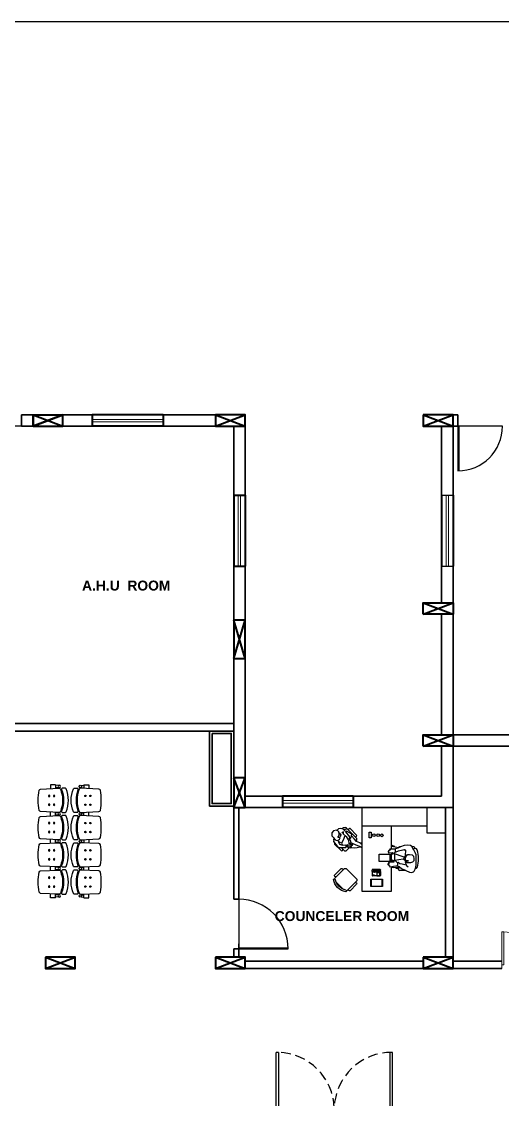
# Model space of a CAD drawing. Header units: inches. Extents: x -17070 to 527, y 504 to 2398.
# Drawn here: x -10696.61 to -10686.89, y 526.63 to 548.39 of the extents above; entities that cross this region are included whole.
import ezdxf

# ---------------------------------------------------------------- set-up
doc = ezdxf.new("R2010")
doc.units = ezdxf.units.IN
doc.linetypes.add('DASHED2', pattern=[0.375, 0.25, -0.125])
for name, color, linetype, lineweight in [('COL', 5, 'Continuous', 40), ('ELE-1', 105, 'Continuous', 40), ('Giros', 211, 'Continuous', 9), ('hatch', 155, 'Continuous', 5), ('Puertas', 52, 'Continuous', 15), ('section', 1, 'Continuous', 35), ('wall', 7, 'Continuous', 30), ('WIN', 4, 'Continuous', 20)]:
    doc.layers.add(name, color=color, linetype=linetype, lineweight=lineweight)
doc.layers.add('DOOR', color=5, linetype='Continuous')
doc.layers.add('elevation', color=7, linetype='Continuous')
doc.styles.add('ROMANC', font='arialbd.ttf', dxfattribs={"height": 0.35})

# ---------------------------------------------------------------- blocks, each defined once
blk = doc.blocks.new('de')
at = {"layer": 'elevation', "ltscale": 0.0005}
blk.add_line((-10856.90422, 504.72708), (-10856.06422, 504.72708), dxfattribs=at)
blk = doc.blocks.new('door')
at = {"layer": 'Giros'}
for centre, start, end in [((-10654.608, 430.41), 0, 86.2255), ((-10653.268, 430.41), 93.7745, 180)]:
    blk.add_arc(centre, 0.67, start, end, dxfattribs=at)
at = {"layer": 'Puertas'}
for p, q in [((-10654.564, 431.08), (-10654.604, 431.08)), ((-10654.604, 430.41), (-10654.604, 431.08)), ((-10654.564, 430.41), (-10654.564, 431.08)), ((-10653.313, 430.41), (-10653.313, 431.08)), ((-10653.313, 431.08), (-10653.273, 431.08)), ((-10653.273, 430.41), (-10653.273, 431.08)), ((-10654.608, 430.485), (-10654.638, 430.485)), ((-10654.608, 430.335), (-10654.638, 430.335)), ((-10654.608, 430.335), (-10654.608, 430.485)), ((-10654.564, 430.41), (-10654.604, 430.41)), ((-10653.313, 430.41), (-10653.273, 430.41)), ((-10653.268, 430.485), (-10653.238, 430.485)), ((-10653.268, 430.335), (-10653.268, 430.485)), ((-10653.268, 430.335), (-10653.238, 430.335))]:
    blk.add_line(p, q, dxfattribs=at)
blk = doc.blocks.new('sedia-07')
for p, q in [((-14.8, -6.2), (-14.8, 6.6)), ((-11.8, 8.7), (-11.8, -8.3)), ((7.6, 11.7), (-7.2, 11.7)), ((12.2, -8.3), (12.2, 8.7)), ((15.2, -6.2), (15.2, 6.6)), ((-8.8, -11.3), (9.2, -11.3))]:
    blk.add_line(p, q)
for centre, radius, start, end in [((0.2, -4.3), 20, 53.1301, 126.8699), ((-13.3, 6.1), 1.56, 16.2602, 163.7398), ((-10.9, 11.1), 1.1, 143.3099, 302.0274), ((-8.8, 8.7), 3, 152.4156, 180), ((0.2, -6.5), 19.6, 57.5758, 122.4242), ((11.3, 11.1), 1.1, 237.9726, 36.6901), ((9.2, 8.7), 3, 0, 27.5844), ((13.7, 6.1), 1.56, 16.2602, 163.7398), ((-13.3, -5.7), 1.56, 196.2602, 343.7398), ((-8.8, -8.3), 3, 180, 270), ((9.2, -8.3), 3, 270, 0), ((13.7, -5.7), 1.56, 196.2602, 343.7398)]:
    blk.add_arc(centre, radius, start, end)
blk = doc.blocks.new('S4-PROTO')
for p, q in [((-2.28, 0.1), (-2.206, 0.1)), ((-2.28, 0.1), (-2.28, 0)), ((-2.28, 0), (-2.201, 0)), ((-2.264, 0.159), (-2.27, 0.1)), ((-2.226, 0.159), (-2.22, 0.1)), ((-1.729, 0), (-1.651, 0)), ((-1.724, 0.1), (-1.656, 0.1)), ((-1.709, 0.159), (-1.715, 0.1)), ((-1.671, 0.159), (-1.665, 0.1)), ((-1.174, 0.097), (-1.106, 0.097)), ((-1.159, 0.155), (-1.165, 0.097)), ((-1.121, 0.155), (-1.115, 0.097)), ((-0.629, 0), (-0.551, 0)), ((-0.624, 0.1), (-0.556, 0.1)), ((-0.609, 0.159), (-0.615, 0.1)), ((-0.571, 0.159), (-0.565, 0.1)), ((0, 0), (-0.079, 0)), ((0, 0.1), (-0.074, 0.1)), ((-0.054, 0.159), (-0.06, 0.1)), ((-0.016, 0.159), (-0.01, 0.1)), ((0, 0.1), (0, 0)), ((-1.179, -0.003), (-1.101, -0.003))]:
    blk.add_line(p, q)
for points in [[(-1.72, 0.272), (-1.72, 0.239, -0.522832), (-1.747, 0.221, 0.18), (-2.183, 0.221, -0.522832), (-2.21, 0.239), (-2.21, 0.297, -0.306573), (-2.197, 0.315, -0.192782), (-1.733, 0.315, -0.306573), (-1.72, 0.297), (-1.72, 0.254)], [(-1.17, 0.272), (-1.17, 0.239, -0.522832), (-1.197, 0.221, 0.18), (-1.633, 0.221, -0.522832), (-1.66, 0.239), (-1.66, 0.297, -0.306573), (-1.647, 0.315, -0.192782), (-1.183, 0.315, -0.306573), (-1.17, 0.297), (-1.17, 0.254)], [(-0.62, 0.272), (-0.62, 0.239, -0.522832), (-0.647, 0.221, 0.18), (-1.083, 0.221, -0.522832), (-1.11, 0.239), (-1.11, 0.297, -0.306573), (-1.097, 0.315, -0.192782), (-0.633, 0.315, -0.306573), (-0.62, 0.297), (-0.62, 0.254)], [(-0.07, 0.272), (-0.07, 0.239, -0.522832), (-0.097, 0.221, 0.18), (-0.533, 0.221, -0.522832), (-0.56, 0.239), (-0.56, 0.297, -0.306573), (-0.547, 0.315, -0.192782), (-0.083, 0.315, -0.306573), (-0.07, 0.297), (-0.07, 0.254)]]:
    blk.add_lwpolyline(points, format="xyb")
for points in [[(-2.192, -0.202, 0.346546), (-2.168, -0.231, 0.095695), (-1.762, -0.231, 0.346546), (-1.738, -0.202), (-1.721, 0.167, 0.318973), (-1.74, 0.197, 0.193005), (-2.19, 0.197, 0.318973), (-2.209, 0.167)], [(-1.642, -0.202, 0.346546), (-1.618, -0.231, 0.095695), (-1.212, -0.231, 0.346546), (-1.188, -0.202), (-1.171, 0.167, 0.318973), (-1.19, 0.197, 0.193005), (-1.64, 0.197, 0.318973), (-1.659, 0.167)], [(-1.092, -0.202, 0.346546), (-1.068, -0.231, 0.095695), (-0.662, -0.231, 0.346546), (-0.638, -0.202), (-0.621, 0.167, 0.318973), (-0.64, 0.197, 0.193005), (-1.09, 0.197, 0.318973), (-1.109, 0.167)], [(-0.542, -0.202, 0.346546), (-0.518, -0.231, 0.095695), (-0.112, -0.231, 0.346546), (-0.088, -0.202), (-0.071, 0.167, 0.318973), (-0.09, 0.197, 0.193005), (-0.54, 0.197, 0.318973), (-0.559, 0.167)]]:
    blk.add_lwpolyline(points, format="xyb", close=True)
for centre, radius in [((-2.245, 0.175), 0.025), ((-2.055, 0.07), 0.015), ((-1.875, 0.07), 0.015), ((-1.69, 0.175), 0.025), ((-1.505, 0.07), 0.015), ((-1.325, 0.07), 0.015), ((-1.14, 0.172), 0.025), ((-0.955, 0.07), 0.015), ((-0.775, 0.07), 0.015), ((-0.59, 0.175), 0.025), ((-0.405, 0.07), 0.015), ((-0.225, 0.07), 0.015), ((-0.035, 0.175), 0.025), ((-2.055, -0.03), 0.015), ((-1.875, -0.03), 0.015), ((-1.505, -0.03), 0.015), ((-1.325, -0.03), 0.015), ((-0.955, -0.03), 0.015), ((-0.775, -0.03), 0.015), ((-0.405, -0.03), 0.015), ((-0.225, -0.03), 0.015)]:
    blk.add_circle(centre, radius)
blk = doc.blocks.new('DR 2.4')
at = {"layer": 'DOOR', "ltscale": 0.0005}
for p, q in [((-12583.253, 289.364), (-12583.253, 290.489)), ((-12583.203, 290.489), (-12583.253, 290.489)), ((-12583.203, 290.489), (-12583.203, 289.364)), ((-12580.953, 290.489), (-12580.953, 289.364)), ((-12580.903, 289.364), (-12580.903, 290.489)), ((-12583.278, 289.364), (-12583.253, 289.364)), ((-12583.253, 289.364), (-12583.203, 289.364)), ((-12583.203, 289.364), (-12580.953, 289.364)), ((-12580.903, 289.364), (-12580.953, 289.364)), ((-12580.878, 289.364), (-12580.903, 289.364))]:
    blk.add_line(p, q, dxfattribs=at)
at = {"layer": 'DOOR', "linetype": 'DASHED2', "ltscale": 0.8}
for centre, radius, start, end in [((-12583.238, 289.329), 1.161, 1.7282, 88.2718), ((-12580.919, 289.329), 1.16, 89.2231, 178.2862)]:
    blk.add_arc(centre, radius, start, end, dxfattribs=at)

msp = doc.modelspace()

# ---------------------------------------------------------------- linework, layer by layer
for p, q in [((-10689.72662, 530.82952), (-10689.72662, 532.52289)), ((-10688.03924, 532.52289), (-10689.35662, 532.52289)), ((-10688.03924, 532.52289), (-10688.03924, 532.15477)), ((-10689.72662, 532.15477), (-10689.13762, 532.15477)), ((-10689.52097, 532.15477), (-10688.40924, 532.15477)), ((-10689.13762, 532.15477), (-10689.13762, 531.68526)), ((-10690.33766, 532.01542), (-10690.33815, 531.95546)), ((-10690.33815, 531.95546), (-10690.29552, 531.90892)), ((-10690.3021, 532.05395), (-10690.33766, 532.01542)), ((-10690.24558, 532.06761), (-10690.3021, 532.05395)), ((-10690.23681, 532.06225), (-10690.24558, 532.06761)), ((-10690.20588, 532.09517), (-10690.23681, 532.06225)), ((-10690.21294, 532.05007), (-10690.23048, 532.06079)), ((-10690.19759, 532.02985), (-10690.21294, 532.05007)), ((-10690.2113, 531.93015), (-10690.19132, 531.95892)), ((-10690.20788, 531.91601), (-10690.2113, 531.93015)), ((-10690.16812, 532.09981), (-10690.20588, 532.09517)), ((-10690.19205, 531.99914), (-10690.19498, 532.02985)), ((-10690.19132, 531.95892), (-10690.19205, 531.99914)), ((-10690.19157, 532.01571), (-10690.15844, 531.97136)), ((-10690.17037, 531.93406), (-10690.18109, 531.91651)), ((-10690.15844, 531.97136), (-10690.17037, 531.93406)), ((-10690.11185, 532.0835), (-10690.16812, 532.09981)), ((-10690.13359, 532.03572), (-10690.1236, 532.00672)), ((-10690.1236, 532.00672), (-10690.10606, 532.03938)), ((-10690.06197, 532.04257), (-10690.10923, 532.0835)), ((-10690.10606, 532.03938), (-10690.10679, 531.99283)), ((-10690.10679, 531.99283), (-10690.04979, 531.9363)), ((-10690.0722, 531.95481), (-10690.10679, 531.86266)), ((-10690.04151, 532.04452), (-10690.06197, 532.04257)), ((-10689.97087, 531.93145), (-10690.05466, 532.03087)), ((-10690.04979, 531.9363), (-10690.00765, 531.87318)), ((-10689.93481, 531.98655), (-10690.04151, 532.04452)), ((-10689.8455, 531.91221), (-10690.0225, 532.08922)), ((-10689.9789, 531.89659), (-10689.97087, 531.93145)), ((-10689.83639, 531.96557), (-10689.96914, 532.09833)), ((-10689.94115, 531.94462), (-10689.96697, 531.8905)), ((-10689.93895, 531.95413), (-10689.93481, 531.98655)), ((-10689.87854, 531.88346), (-10689.93895, 531.95413)), ((-10690.29022, 531.89161), (-10690.30654, 531.8353)), ((-10690.30654, 531.8353), (-10690.20739, 531.71565)), ((-10690.29436, 531.90258), (-10690.25977, 531.86456)), ((-10690.2929, 531.90892), (-10690.29022, 531.89161)), ((-10690.14875, 531.65321), (-10690.28151, 531.78597)), ((-10690.25977, 531.86456), (-10690.21397, 531.86068)), ((-10690.21397, 531.86068), (-10690.18133, 531.88653)), ((-10690.17768, 531.8156), (-10690.21202, 531.8402)), ((-10690.21202, 531.8402), (-10690.18182, 531.78318)), ((-10690.17159, 531.91432), (-10690.20788, 531.91601)), ((-10690.20739, 531.71565), (-10690.05685, 531.71765)), ((-10690.18182, 531.78318), (-10690.11994, 531.76223)), ((-10690.18133, 531.88653), (-10690.17159, 531.91432)), ((-10690.13968, 531.80683), (-10690.17768, 531.8156)), ((-10690.14949, 531.71642), (-10690.09539, 531.66232)), ((-10690.10679, 531.86266), (-10690.13968, 531.80683)), ((-10690.13968, 531.80683), (-10690.11921, 531.7654)), ((-10690.11994, 531.76223), (-10690.05783, 531.77127)), ((-10690.05783, 531.77127), (-10690.05661, 531.74763)), ((-10690.05685, 531.71765), (-10690.0532, 531.73349)), ((-10690.05612, 531.76421), (-10690.00911, 531.78006)), ((-10690.0532, 531.73349), (-10689.96842, 531.71061)), ((-10689.98158, 531.74034), (-10690.04784, 531.74227)), ((-10690.03292, 531.66232), (-10689.98119, 531.71405)), ((-10690.00765, 531.87318), (-10689.99912, 531.88122)), ((-10689.99912, 531.88122), (-10689.99108, 531.78592)), ((-10689.99108, 531.78592), (-10689.98231, 531.78056)), ((-10689.98231, 531.78056), (-10689.9828, 531.80737)), ((-10689.9828, 531.80737), (-10689.94894, 531.76619)), ((-10689.94821, 531.72597), (-10689.98158, 531.74034)), ((-10689.95186, 531.84029), (-10689.9789, 531.89659)), ((-10689.96842, 531.71061), (-10689.96307, 531.71939)), ((-10689.96307, 531.71939), (-10689.8722, 531.70845)), ((-10689.94626, 531.74889), (-10689.96282, 531.74937)), ((-10689.96282, 531.74937), (-10689.94674, 531.73231)), ((-10689.93725, 531.77351), (-10689.95186, 531.84029)), ((-10689.94894, 531.76619), (-10689.93725, 531.77351)), ((-10689.94674, 531.73231), (-10689.94821, 531.72597)), ((-10689.92507, 531.75401), (-10689.94626, 531.74889)), ((-10689.94261, 531.80812), (-10689.85126, 531.77037)), ((-10689.91678, 531.77546), (-10689.92507, 531.75401)), ((-10689.9163, 531.79204), (-10689.91678, 531.77546)), ((-10689.83835, 531.84081), (-10689.87854, 531.88346)), ((-10689.8722, 531.70845), (-10689.82665, 531.71797)), ((-10689.85126, 531.77037), (-10689.74778, 531.72721)), ((-10689.84615, 531.84909), (-10689.8455, 531.84974)), ((-10689.7716, 531.81207), (-10689.83835, 531.84081)), ((-10689.82665, 531.71797), (-10689.76453, 531.72701)), ((-10689.74602, 531.79283), (-10689.7716, 531.81207)), ((-10689.76453, 531.72701), (-10689.74797, 531.72653)), ((-10689.74797, 531.72653), (-10689.72662, 531.7145)), ((-10689.73774, 531.81428), (-10689.74602, 531.79283)), ((-10689.74602, 531.79283), (-10689.72662, 531.77797)), ((-10689.72662, 531.82205), (-10689.73774, 531.81428)), ((-10689.73506, 531.79697), (-10689.72662, 531.79503)), ((-10689.06815, 531.73633), (-10689.13762, 531.76484)), ((-10689.13762, 531.74676), (-10689.12429, 531.7451)), ((-10689.12429, 531.7451), (-10689.05587, 531.72932)), ((-10689.05587, 531.72932), (-10688.99271, 531.7153)), ((-10688.94885, 531.72932), (-10689.00323, 531.70478)), ((-10688.94238, 531.73142), (-10688.96829, 531.73142)), ((-10688.87341, 531.75386), (-10688.94885, 531.72932)), ((-10688.81551, 531.76262), (-10688.87341, 531.75386)), ((-10688.74534, 531.75737), (-10688.81551, 531.76262)), ((-10688.72428, 531.73633), (-10688.74534, 531.75737)), ((-10688.69839, 531.69601), (-10688.72428, 531.73633)), ((-10688.68115, 531.73142), (-10688.72113, 531.73142)), ((-10688.65906, 531.69461), (-10688.65906, 531.70934)), ((-10689.18043, 531.64868), (-10689.19973, 531.63992)), ((-10689.19973, 531.63992), (-10689.19973, 531.63116)), ((-10689.19973, 531.63116), (-10689.18745, 531.6294)), ((-10689.18745, 531.6294), (-10689.19622, 531.61713)), ((-10689.19622, 531.61713), (-10689.18394, 531.60661)), ((-10689.1892, 531.65745), (-10689.19096, 531.65219)), ((-10689.19096, 531.65219), (-10689.18043, 531.64868)), ((-10689.15411, 531.66797), (-10689.1892, 531.65745)), ((-10689.18394, 531.60661), (-10689.11376, 531.61713)), ((-10689.1664, 531.68374), (-10689.1699, 531.67323)), ((-10689.1699, 531.67323), (-10689.15411, 531.66797)), ((-10689.13306, 531.6855), (-10689.1664, 531.68374)), ((-10689.11201, 531.61187), (-10689.13833, 531.58733)), ((-10689.13833, 531.58733), (-10689.13482, 531.58032)), ((-10689.13762, 531.61356), (-10689.13762, 531.41475)), ((-10689.13482, 531.58032), (-10689.12429, 531.58032)), ((-10689.09622, 531.68199), (-10689.13306, 531.6855)), ((-10689.12429, 531.58032), (-10689.1085, 531.59084)), ((-10689.11376, 531.61713), (-10689.11201, 531.61187)), ((-10689.1085, 531.59084), (-10689.08218, 531.59785)), ((-10689.05761, 531.68157), (-10689.09622, 531.68199)), ((-10688.87516, 531.52423), (-10689.09096, 531.5961)), ((-10689.08218, 531.59785), (-10689.05601, 531.62556)), ((-10689.064, 531.45518), (-10689.064, 531.58712)), ((-10689.05411, 531.69251), (-10689.05762, 531.68199)), ((-10689.05762, 531.68199), (-10689.05587, 531.62064)), ((-10689.05587, 531.62064), (-10689.03657, 531.63116)), ((-10689.00323, 531.70478), (-10689.05411, 531.69251)), ((-10689.03657, 531.63116), (-10688.9892, 531.64868)), ((-10688.9892, 531.64868), (-10688.90499, 531.66621)), ((-10688.90499, 531.66621), (-10688.8699, 531.67498)), ((-10688.88744, 531.49618), (-10688.8892, 531.48566)), ((-10688.87165, 531.50319), (-10688.88744, 531.49618)), ((-10688.87972, 531.67253), (-10688.85885, 531.67253)), ((-10688.86464, 531.5365), (-10688.87341, 531.5102)), ((-10688.87341, 531.5102), (-10688.87165, 531.50319)), ((-10688.8699, 531.67498), (-10688.85411, 531.67147)), ((-10688.85236, 531.55403), (-10688.86464, 531.5365)), ((-10688.8621, 531.51983), (-10688.85346, 531.53709)), ((-10688.84709, 531.63641), (-10688.85762, 531.58207)), ((-10688.85762, 531.58207), (-10688.85762, 531.55227)), ((-10688.85411, 531.67147), (-10688.84885, 531.66271)), ((-10688.80597, 531.5655), (-10688.85236, 531.55403)), ((-10688.85004, 531.48979), (-10688.84464, 531.52036)), ((-10688.84644, 531.46821), (-10688.85004, 531.48979)), ((-10688.84885, 531.66271), (-10688.84709, 531.63641)), ((-10688.84464, 531.52036), (-10688.82844, 531.54554)), ((-10688.82844, 531.54554), (-10688.80597, 531.5655)), ((-10688.76639, 531.56805), (-10688.80597, 531.5655)), ((-10688.71025, 531.56279), (-10688.76639, 531.56805)), ((-10688.68393, 531.53825), (-10688.71025, 531.56279)), ((-10688.68042, 531.67147), (-10688.69839, 531.69601)), ((-10688.6734, 531.49268), (-10688.68393, 531.53825)), ((-10688.65186, 531.61713), (-10688.68042, 531.67147)), ((-10688.67516, 531.45586), (-10688.6734, 531.49268)), ((-10688.64837, 531.69461), (-10688.65906, 531.69461)), ((-10688.63698, 531.56805), (-10688.65186, 531.61713)), ((-10688.63094, 531.42782), (-10688.63698, 531.56805)), ((-10689.36506, 531.274), (-10689.51415, 531.274)), ((-10689.20499, 531.38575), (-10689.20675, 531.37172)), ((-10689.20675, 531.37172), (-10689.19798, 531.36997)), ((-10689.17166, 531.39276), (-10689.20499, 531.38575)), ((-10689.19798, 531.36997), (-10689.17692, 531.36822)), ((-10689.19096, 531.41204), (-10689.19447, 531.40328)), ((-10689.19447, 531.40328), (-10689.19271, 531.39451)), ((-10689.19271, 531.39451), (-10689.17166, 531.39276)), ((-10689.08745, 531.4173), (-10689.19096, 531.41204)), ((-10689.17692, 531.36822), (-10689.1892, 531.36121)), ((-10689.1892, 531.36121), (-10689.1892, 531.35244)), ((-10689.1892, 531.35244), (-10689.16815, 531.34894)), ((-10689.16815, 531.34894), (-10689.1699, 531.34017)), ((-10689.1699, 531.34017), (-10689.16289, 531.32965)), ((-10689.16289, 531.32965), (-10689.0892, 531.33842)), ((-10689.12429, 531.44885), (-10689.13762, 531.44844)), ((-10689.13762, 531.33266), (-10689.13762, 530.82952)), ((-10689.13762, 531.31685), (-10689.08218, 531.31388)), ((-10689.11025, 531.45937), (-10689.12254, 531.45411)), ((-10689.12254, 531.45411), (-10689.12254, 531.44535)), ((-10689.12254, 531.44535), (-10689.08745, 531.42782)), ((-10689.08569, 531.44885), (-10689.11025, 531.45937)), ((-10689.0892, 531.33842), (-10689.04359, 531.34718)), ((-10689.08745, 531.42782), (-10689.08745, 531.4173)), ((-10689.04359, 531.44359), (-10689.08569, 531.44885)), ((-10689.08218, 531.31388), (-10688.96639, 531.31738)), ((-10688.89622, 531.47865), (-10689.07166, 531.45411)), ((-10689.01201, 531.41029), (-10689.04359, 531.44359)), ((-10689.04359, 531.34718), (-10689.00915, 531.34958)), ((-10688.99973, 531.41555), (-10689.01201, 531.41029)), ((-10689.01201, 531.41029), (-10689.01201, 531.35244)), ((-10689.01201, 531.35244), (-10689.00148, 531.34192)), ((-10688.99037, 531.28968), (-10689.0051, 531.28968)), ((-10689.00148, 531.34192), (-10688.97516, 531.33491)), ((-10688.96288, 531.38925), (-10688.99973, 531.41555)), ((-10688.99037, 531.27495), (-10688.99037, 531.28968)), ((-10688.97516, 531.33491), (-10688.9313, 531.29284)), ((-10688.96829, 531.31176), (-10688.95103, 531.31176)), ((-10688.91376, 531.37874), (-10688.96288, 531.38925)), ((-10688.9313, 531.29284), (-10688.76639, 531.21922)), ((-10688.83306, 531.3577), (-10688.91376, 531.37874)), ((-10688.8892, 531.48566), (-10688.88218, 531.47515)), ((-10688.88218, 531.47515), (-10688.87165, 531.47164)), ((-10688.87165, 531.47164), (-10688.86288, 531.45411)), ((-10688.86288, 531.45411), (-10688.85236, 531.42782)), ((-10688.85346, 531.44789), (-10688.86066, 531.47522)), ((-10688.85586, 531.42431), (-10688.84183, 531.38575)), ((-10688.85236, 531.42782), (-10688.8184, 531.41482)), ((-10688.83476, 531.44851), (-10688.84644, 531.46821)), ((-10688.84183, 531.38575), (-10688.82779, 531.35244)), ((-10688.83564, 531.43943), (-10688.79104, 531.44559)), ((-10688.8184, 531.41482), (-10688.83564, 531.43943)), ((-10688.79104, 531.44559), (-10688.83476, 531.44851)), ((-10688.82779, 531.35244), (-10688.79446, 531.3244)), ((-10688.8184, 531.41482), (-10688.78218, 531.41204)), ((-10688.79446, 531.3244), (-10688.79446, 531.3244)), ((-10688.79446, 531.3244), (-10688.79446, 531.3244)), ((-10688.79446, 531.3244), (-10688.79446, 531.3244)), ((-10688.78218, 531.41204), (-10688.73832, 531.41379)), ((-10688.73832, 531.41379), (-10688.69797, 531.42606)), ((-10688.69797, 531.42606), (-10688.67516, 531.45586)), ((-10688.67306, 531.24088), (-10688.65203, 531.28179)), ((-10688.65203, 531.28179), (-10688.64007, 531.31738)), ((-10688.64837, 531.28968), (-10688.64938, 531.28968)), ((-10688.64007, 531.31738), (-10688.63522, 531.37523)), ((-10688.63522, 531.37523), (-10688.63094, 531.42782)), ((-10689.52243, 531.26571), (-10689.52243, 531.26151)), ((-10689.52243, 531.22941), (-10689.52243, 531.14975)), ((-10689.36506, 531.21602), (-10689.51415, 531.21602)), ((-10689.36506, 531.14147), (-10689.51415, 531.14147)), ((-10689.50173, 531.15514), (-10689.50173, 531.14686)), ((-10689.47688, 531.15514), (-10689.50173, 531.15514)), ((-10689.47688, 531.14686), (-10689.50173, 531.14686)), ((-10689.47688, 531.15514), (-10689.47688, 531.14686)), ((-10689.47274, 531.26406), (-10689.47274, 531.25796)), ((-10689.47274, 531.23205), (-10689.47274, 531.22596)), ((-10689.42718, 531.21063), (-10689.42718, 531.14686)), ((-10689.42718, 531.21063), (-10689.37748, 531.21063)), ((-10689.42718, 531.14686), (-10689.37748, 531.14686)), ((-10689.40647, 531.26406), (-10689.40647, 531.25796)), ((-10689.40647, 531.23205), (-10689.40647, 531.22596)), ((-10689.37748, 531.21063), (-10689.37748, 531.14686)), ((-10689.35678, 531.26571), (-10689.35678, 531.26138)), ((-10689.35678, 531.22941), (-10689.35678, 531.14975)), ((-10688.84175, 531.25287), (-10688.96829, 531.25287)), ((-10688.76639, 531.21922), (-10688.7313, 531.21396)), ((-10688.7313, 531.21396), (-10688.68791, 531.22849)), ((-10688.68791, 531.22849), (-10688.67306, 531.24088)), ((-10689.13762, 530.82952), (-10689.72662, 530.82952))]:
    msp.add_line(p, q)
for points in [[(-10689.58159, 532.02746), (-10689.54334, 532.02746), (-10689.54334, 531.90857), (-10689.58159, 531.90857)], [(-10689.38387, 531.57994), (-10689.163, 531.57994), (-10689.163, 531.43269), (-10689.38387, 531.43269)], [(-10689.55143, 531.07671), (-10689.33056, 531.07671), (-10689.33056, 530.92946), (-10689.55143, 530.92946)], [(-10689.53327, 531.07671), (-10689.3124, 531.07671), (-10689.3124, 530.92946), (-10689.53327, 530.92946)]]:
    msp.add_lwpolyline(points, close=True)
for centre in [(-10689.48621, 531.96527), (-10689.40338, 531.96527), (-10689.32796, 531.96231)]:
    msp.add_circle(centre, 0.02718)
for centre, radius, start, end in [((-10690.01471, 531.82892), 0.2945, 98.130102, 116.233909), ((-10689.98943, 531.80626), 0.2892, 102.575753, 112.138611), ((-10690.05607, 532.10447), 0.01615, 282.972587, 81.690065), ((-10690.05374, 532.05798), 0.04417, 45, 72.584441), ((-10689.98021, 532.07816), 0.02301, 61.260205, 208.739795), ((-10689.85656, 531.95451), 0.02301, 241.260205, 61.259405), ((-10690.01209, 531.82892), 0.2945, 163.79719, 171.869898), ((-10690.28765, 531.8729), 0.01615, 188.309935, 225.456059), ((-10690.26133, 531.79703), 0.02301, 156.497568, 208.739795), ((-10689.87674, 531.88098), 0.04417, 315, 45), ((-10688.96829, 531.70934), 0.02209, 90, 180), ((-10688.68115, 531.70934), 0.02209, 0, 90), ((-10690.13769, 531.67339), 0.02301, 241.260205, 28.739795), ((-10690.06415, 531.69356), 0.04417, 225, 315), ((-10688.66487, 531.67253), 0.02209, 90, 162.823547), ((-10688.64837, 531.6578), 0.03681, 17.920213, 90), ((-10689.16063, 531.49214), 0.57519, 342.079787, 17.920213), ((-10689.51415, 531.26571), 0.00828, 90, 180), ((-10689.48268, 531.26406), 0.00994, 0, 90), ((-10689.39653, 531.26406), 0.00994, 90, 180), ((-10689.36506, 531.26571), 0.00828, 0, 90), ((-10689.0051, 531.34858), 0.0589, 215.049807, 270), ((-10688.96829, 531.28968), 0.02209, 90, 180), ((-10688.96829, 531.27495), 0.02209, 180, 270), ((-10688.64837, 531.32649), 0.03681, 270, 342.079787), ((-10689.47492, 531.24501), 0.05165, 166.08253, 180), ((-10689.47492, 531.24501), 0.05165, 180, 191.295776), ((-10689.51583, 531.23684), 0.00994, 191.295776, 283.361725), ((-10689.51708, 531.25519), 0.00828, 70.248941, 166.424526), ((-10689.51415, 531.20773), 0.00828, 90, 180), ((-10689.51415, 531.14975), 0.00828, 180, 270), ((-10689.47936, 531.40671), 0.14786, 256.103161, 263.832467), ((-10689.47936, 531.0833), 0.14786, 96.167533, 103.896839), ((-10689.5266, 531.23603), 0.01526, 323.595794, 323.727243), ((-10689.4557, 531.62565), 0.36808, 263.832467, 267.437122), ((-10689.4557, 530.86436), 0.36808, 92.562878, 96.167533), ((-10689.48268, 531.22596), 0.00994, 270, 0), ((-10689.4396, 531.98522), 0.72801, 267.437122, 270), ((-10689.4396, 530.50479), 0.72801, 90, 92.562878), ((-10689.4396, 531.98522), 0.72801, 270, 272.562878), ((-10689.4396, 530.50479), 0.72801, 87.437122, 90), ((-10689.42351, 531.62565), 0.36808, 272.562878, 276.167533), ((-10689.42351, 530.86436), 0.36808, 83.832467, 87.437122), ((-10689.39653, 531.22596), 0.00994, 180, 270), ((-10689.39985, 531.40671), 0.14786, 276.167533, 283.896839), ((-10689.39985, 531.0833), 0.14786, 76.638275, 83.832467), ((-10689.36338, 531.23684), 0.00994, 256.638275, 358.429667), ((-10689.36506, 531.20773), 0.00828, 0, 90), ((-10689.36506, 531.14975), 0.00828, 270, 0), ((-10689.36224, 531.25516), 0.00828, 9.535178, 104.650228), ((-10689.38274, 531.24858), 0.02981, 9.407612, 17.802415), ((-10689.40429, 531.24501), 0.05165, 0, 9.407612), ((-10689.40429, 531.24501), 0.05165, 350.592388, 0)]:
    msp.add_arc(centre, radius, start, end)
at = {"layer": 'COL', "ltscale": 0.0005}
for p, q in [((-10696.36924, 540.21789), (-10695.76924, 540.44789)), ((-10696.36924, 540.44789), (-10695.76924, 540.21789)), ((-10696.36924, 540.44789), (-10695.76924, 540.44789)), ((-10692.68924, 540.21789), (-10692.08924, 540.44789)), ((-10692.68924, 540.44789), (-10692.08924, 540.21789)), ((-10688.48924, 540.21789), (-10687.88924, 540.44789)), ((-10688.48924, 540.44789), (-10687.88924, 540.21789)), ((-10688.48924, 536.65289), (-10688.48924, 536.65289)), ((-10688.48924, 536.65289), (-10687.88924, 536.42289)), ((-10688.48924, 536.42289), (-10687.88924, 536.65289)), ((-10688.48924, 536.65289), (-10687.88924, 536.42289)), ((-10688.48924, 536.42289), (-10687.88924, 536.65289)), ((-10692.08924, 535.53289), (-10692.31924, 536.30289)), ((-10692.31924, 535.53289), (-10692.08924, 536.30289)), ((-10688.48924, 533.99289), (-10687.88924, 533.76289)), ((-10688.48924, 533.76289), (-10687.88924, 533.99289)), ((-10688.48924, 533.99289), (-10687.88924, 533.76289)), ((-10688.48924, 533.76289), (-10687.88924, 533.99289)), ((-10692.08924, 532.52289), (-10692.31924, 533.12289)), ((-10692.31924, 532.52289), (-10692.08924, 533.12289)), ((-10696.11924, 529.27289), (-10695.51924, 529.50289)), ((-10696.11924, 529.50289), (-10695.51924, 529.27289)), ((-10692.68924, 529.27289), (-10692.08924, 529.50289)), ((-10692.68924, 529.50289), (-10692.08924, 529.27289)), ((-10692.68924, 529.27289), (-10692.08924, 529.50289)), ((-10692.68924, 529.50289), (-10692.08924, 529.27289)), ((-10688.48924, 529.27289), (-10687.88924, 529.50289)), ((-10688.48924, 529.50289), (-10687.88924, 529.27289))]:
    msp.add_line(p, q, dxfattribs=at)
for points in [[(-10696.36924, 540.44789), (-10696.36924, 540.21789), (-10695.76924, 540.21789), (-10695.76924, 540.44789), (-10696.36924, 540.21789)], [(-10692.68924, 540.44789), (-10692.68924, 540.21789), (-10692.08924, 540.21789), (-10692.08924, 540.44789)], [(-10688.48924, 540.44789), (-10688.48924, 540.21789), (-10687.88924, 540.21789), (-10687.88924, 540.44789)], [(-10688.48924, 536.42289), (-10688.48924, 536.65289), (-10687.88924, 536.65289), (-10687.88924, 536.42289)], [(-10688.48924, 536.42289), (-10688.48924, 536.65289), (-10687.88924, 536.65289), (-10687.88924, 536.42289)], [(-10692.31924, 535.53289), (-10692.08924, 535.53289), (-10692.08924, 536.30289), (-10692.31924, 536.30289)], [(-10688.48924, 533.76289), (-10688.48924, 533.99289), (-10687.88924, 533.99289), (-10687.88924, 533.76289)], [(-10688.48924, 533.76289), (-10688.48924, 533.99289), (-10687.88924, 533.99289), (-10687.88924, 533.76289)], [(-10692.31924, 532.52289), (-10692.08924, 532.52289), (-10692.08924, 533.12289), (-10692.31924, 533.12289)], [(-10696.11924, 529.50289), (-10696.11924, 529.27289), (-10695.51924, 529.27289), (-10695.51924, 529.50289)], [(-10692.68924, 529.50289), (-10692.68924, 529.27289), (-10692.08924, 529.27289), (-10692.08924, 529.50289)], [(-10692.68924, 529.50289), (-10692.68924, 529.27289), (-10692.08924, 529.27289), (-10692.08924, 529.50289)], [(-10688.48924, 529.50289), (-10688.48924, 529.27289), (-10687.88924, 529.27289), (-10687.88924, 529.50289)]]:
    msp.add_lwpolyline(points, close=True, dxfattribs=at)
at = {"layer": 'DOOR', "ltscale": 0.0005}
for p, q in [((-10696.6057, 540.21789), (-10697.5057, 540.21789)), ((-10686.8907, 540.21789), (-10687.7907, 540.21789)), ((-10687.7907, 540.21789), (-10687.7907, 539.31789)), ((-10687.7707, 540.21789), (-10687.7707, 539.31789)), ((-10692.21924, 530.67166), (-10692.21924, 529.67166)), ((-10692.21924, 529.69166), (-10691.21924, 529.69166)), ((-10692.21924, 529.67166), (-10691.21924, 529.67166))]:
    msp.add_line(p, q, dxfattribs=at)
for centre, radius, start, end in [((-10687.7907, 540.21789), 0.9, 270, 0), ((-10692.21924, 529.67166), 1, 0, 90)]:
    msp.add_arc(centre, radius, start, end, dxfattribs=at)
at = {"layer": 'ELE-1', "ltscale": 0.0005}
for p, q in [((-10693.74747, 540.44789), (-10695.17747, 540.44789)), ((-10695.17747, 540.44789), (-10695.17747, 540.21789)), ((-10693.74747, 540.44789), (-10693.74747, 540.21789)), ((-10693.74747, 540.21789), (-10695.17747, 540.21789)), ((-10692.31924, 538.8272), (-10692.31924, 537.3972)), ((-10692.31924, 538.8272), (-10692.08924, 538.8272)), ((-10692.08924, 538.8272), (-10692.08924, 537.3972)), ((-10688.11924, 538.8272), (-10688.11924, 537.3972)), ((-10687.88924, 538.8272), (-10687.88924, 537.3972)), ((-10692.31924, 537.3972), (-10692.08924, 537.3972)), ((-10689.90471, 532.75289), (-10691.33471, 532.75289)), ((-10691.33471, 532.75289), (-10691.33471, 532.52289)), ((-10689.90471, 532.75289), (-10689.90471, 532.52289)), ((-10689.90471, 532.52289), (-10691.33471, 532.52289))]:
    msp.add_line(p, q, dxfattribs=at)
at = {"layer": 'hatch', "ltscale": 0.0005}
msp.add_line((-10692.68921, 529.27735), (-10692.68924, 529.27289), dxfattribs=at)
at = {"layer": 'section', "ltscale": 0.0005}
for p, q in [((-10696.6057, 540.44789), (-10692.31924, 540.44789)), ((-10696.6057, 540.44789), (-10696.6057, 540.21789)), ((-10695.76924, 540.44789), (-10692.68924, 540.44789)), ((-10692.08924, 540.44789), (-10692.31924, 540.44789)), ((-10692.31924, 540.44789), (-10692.08924, 540.44789)), ((-10688.48924, 540.44789), (-10687.88924, 540.44789)), ((-10688.48924, 540.21789), (-10688.48924, 540.44789)), ((-10687.7907, 540.44789), (-10687.88924, 540.44789)), ((-10687.7907, 540.21789), (-10687.7907, 540.44789)), ((-10696.6057, 540.21789), (-10692.31924, 540.21789)), ((-10695.99924, 540.21789), (-10696.36924, 540.21789)), ((-10695.28424, 540.21789), (-10695.51424, 540.21789)), ((-10688.48924, 540.21789), (-10687.88924, 540.21789)), ((-10688.11924, 540.21789), (-10688.11924, 536.65289)), ((-10687.88924, 540.21789), (-10687.88924, 536.65289)), ((-10687.7907, 540.21789), (-10687.88924, 540.21789)), ((-10688.48924, 536.42289), (-10688.48924, 536.65289)), ((-10688.48924, 536.42289), (-10688.48924, 536.65289)), ((-10688.48924, 536.65289), (-10688.48924, 536.42289)), ((-10688.48924, 536.42289), (-10687.96424, 536.42289)), ((-10688.11924, 536.42289), (-10688.11924, 533.99289)), ((-10687.88924, 536.42289), (-10687.88924, 533.99289)), ((-10692.31924, 534.21789), (-10697.60424, 534.21789)), ((-10692.31924, 534.06789), (-10702.66924, 534.06789)), ((-10688.48924, 533.99289), (-10688.48924, 533.76289)), ((-10688.48924, 533.99289), (-10687.96424, 533.99289)), ((-10688.48924, 533.76289), (-10688.48924, 533.99289)), ((-10688.48924, 533.99289), (-10688.48924, 533.76289)), ((-10687.88924, 533.99289), (-10687.88924, 529.50289)), ((-10687.88924, 533.99289), (-10683.19924, 533.99289)), ((-10688.11924, 533.76289), (-10688.11924, 532.75289)), ((-10687.88924, 533.76289), (-10684.57924, 533.76289)), ((-10692.08924, 532.75289), (-10688.11924, 532.75289)), ((-10692.31924, 532.52289), (-10692.31924, 530.67166)), ((-10692.21924, 532.52289), (-10692.21924, 530.67166)), ((-10692.08924, 532.52289), (-10687.88924, 532.52289)), ((-10688.03924, 532.52289), (-10688.03924, 529.50289)), ((-10692.31924, 530.67166), (-10692.21924, 530.67166)), ((-10692.21924, 529.77166), (-10692.21924, 529.50289)), ((-10692.31924, 529.67166), (-10692.31924, 529.50289)), ((-10692.31924, 529.67166), (-10692.21924, 529.67166)), ((-10692.68924, 529.50289), (-10692.68924, 529.27289)), ((-10692.68924, 529.27289), (-10692.68924, 529.50289)), ((-10692.68924, 529.27289), (-10692.68924, 529.50289)), ((-10692.08924, 529.42289), (-10688.48924, 529.42289)), ((-10688.48924, 529.50289), (-10688.48924, 529.27289)), ((-10687.95924, 529.50289), (-10688.48924, 529.50289)), ((-10687.88924, 529.50289), (-10687.88924, 529.27289)), ((-10686.90013, 529.42289), (-10687.88924, 529.42289)), ((-10695.83924, 529.27289), (-10696.06924, 529.27289)), ((-10692.15924, 529.27289), (-10692.38924, 529.27289)), ((-10692.08924, 529.27289), (-10692.31924, 529.27289)), ((-10692.08924, 529.27289), (-10692.31924, 529.27289)), ((-10692.08924, 529.27289), (-10688.48924, 529.27289)), ((-10686.90424, 529.27289), (-10687.88924, 529.27289))]:
    msp.add_line(p, q, dxfattribs=at)
for points in [[(-10692.08924, 540.21789), (-10692.31924, 540.21789), (-10692.31924, 538.8272), (-10692.08924, 538.8272)], [(-10692.08924, 537.3972), (-10692.31924, 537.3972), (-10692.31924, 536.30289), (-10692.08924, 536.30289)], [(-10692.08924, 535.53289), (-10692.31924, 535.53289), (-10692.31924, 533.12289), (-10692.08924, 533.12289)], [(-10692.80672, 534.06789), (-10692.31924, 534.06789), (-10692.31924, 532.55252), (-10692.80672, 532.55252)], [(-10692.75672, 534.01789), (-10692.36924, 534.01789), (-10692.36924, 532.60252), (-10692.75672, 532.60252)]]:
    msp.add_lwpolyline(points, close=True, dxfattribs=at)
at = {"layer": 'wall', "ltscale": 0.0005}
for p, q in [((-10688.11924, 538.8272), (-10687.88924, 538.8272)), ((-10688.11924, 537.3972), (-10687.88924, 537.3972))]:
    msp.add_line(p, q, dxfattribs=at)
msp.add_lwpolyline([(-10688.03924, 532.00604), (-10688.40924, 532.00604), (-10688.40924, 532.52289), (-10688.03924, 532.52289)], close=True, dxfattribs=at)
at = {"layer": 'WIN', "ltscale": 0.0005}
for p, q in [((-10693.74747, 540.35789), (-10695.17747, 540.35789)), ((-10693.74747, 540.30789), (-10695.17747, 540.30789)), ((-10692.22924, 538.8272), (-10692.22924, 537.3972)), ((-10692.17924, 538.8272), (-10692.17924, 537.3972)), ((-10688.02924, 538.8272), (-10688.02924, 537.3972)), ((-10687.97924, 538.8272), (-10687.97924, 537.3972)), ((-10689.90471, 532.66289), (-10691.33471, 532.66289)), ((-10689.90471, 532.61289), (-10691.33471, 532.61289))]:
    msp.add_line(p, q, dxfattribs=at)

# ---------------------------------------------------------------- block references
at = {"xscale": -1, "rotation": 270}
msp.add_blockref('S4-PROTO', (-10696.01783, 532.98337), dxfattribs=at)
at = {"rotation": 90}
msp.add_blockref('S4-PROTO', (-10695.24428, 532.98337), dxfattribs=at)
at = {"xscale": -0.0147249126930635, "yscale": 0.01472491269123566, "zscale": 0.01472491269105147, "rotation": 134.9999999899904}
msp.add_blockref('sedia-07', (-10690.05877, 531.0715), dxfattribs=at)
at = {"layer": 'DOOR'}
msp.add_blockref('DR 2.4', (1891.78856, 237.09284), dxfattribs=at)
at = {"layer": 'elevation', "xscale": 75, "yscale": 75, "zscale": 75}
msp.add_blockref('de', (803534.11585, -37306.1441), dxfattribs=at)
at = {"layer": 'elevation'}
msp.add_blockref('door', (-32.29639, 98.9376), dxfattribs=at)

# ---------------------------------------------------------------- texts
at = {"layer": 'elevation', "ltscale": 0.0005, "char_height": 0.2, "width": 335.6252416, "attachment_point": 1, "style": 'ROMANC'}
for s, insert in [('{\\fArial|b1|i0|c161|p34;A.H.U } ROOM', (-10695.38328, 537.10337)), ('{\\fArial|b1|i0|c161|p34;CO}UNCELER{\\fArial|b1|i0|c161|p34; ROOM}', (-10691.49163, 530.4321))]:
    msp.add_mtext(s, dxfattribs=dict(at, insert=insert))

doc.saveas('drawing.dxf')
